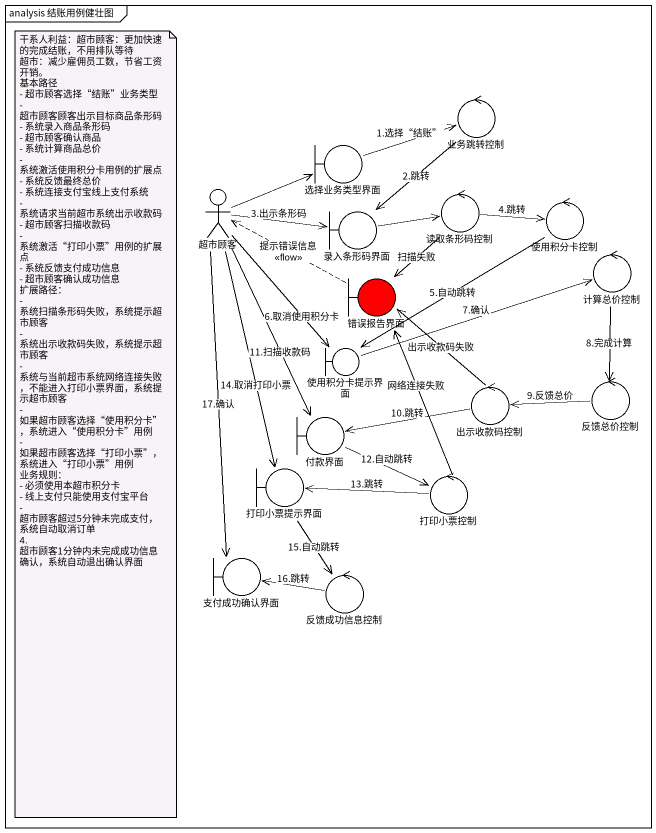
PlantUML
@startuml
mainframe analysis 结账用例健壮图
control 业务跳转控制
boundary 选择业务类型界面
actor 超市顾客
control 读取条形码控制
boundary 录入条形码界面
control 使用积分卡控制
control 计算总价控制
boundary 错误报告界面 #FF0000
boundary 使用积分卡提示界面
control 出示收款码控制
control 反馈总价控制
boundary 付款界面
boundary 打印小票提示界面
control 打印小票控制
boundary 支付成功确认界面
control 反馈成功信息控制
业务跳转控制 --> 录入条形码界面 : 2.跳转
选择业务类型界面 -right-> 业务跳转控制 : 1.选择“结账”
超市顾客 -right-> 选择业务类型界面
超市顾客 -right-> 录入条形码界面 : 3.出示条形码
超市顾客 --> 使用积分卡提示界面 : 6.取消使用积分卡
超市顾客 --> 付款界面 : 11.扫描收款码
超市顾客 --> 打印小票提示界面 : 14.取消打印小票
超市顾客 --> 支付成功确认界面 : 17.确认
读取条形码控制 -right-> 使用积分卡控制 : 4.跳转
读取条形码控制 --> 错误报告界面 : 扫描失败
录入条形码界面 -right-> 读取条形码控制
使用积分卡控制 --> 使用积分卡提示界面 : 5.自动跳转
计算总价控制 --> 反馈总价控制 : 8.完成计算
错误报告界面 .left.> 超市顾客 : 提示错误信息\n<<flow>>
使用积分卡提示界面 -right-> 计算总价控制 : 7.确认
出示收款码控制 -up-> 错误报告界面 : 出示收款码失败
出示收款码控制 -left-> 付款界面 : 10.跳转
反馈总价控制 -left-> 出示收款码控制 : 9.反馈总价
付款界面 -right-> 打印小票控制 : 12.自动跳转
打印小票提示界面 --> 反馈成功信息控制 : 15.自动跳转
打印小票控制 -up-> 错误报告界面 : 网络连接失败
打印小票控制 -left-> 打印小票提示界面 : 13.跳转
反馈成功信息控制 -left-> 支付成功确认界面 : 16.跳转
note as N1
  干系人利益：超市顾客：更加快速的完成结账，不用排队等待
  超市：减少雇佣员工数，节省工资开销。
  基本路径
  - 超市顾客选择“结账”业务类型
  - 超市顾客顾客出示目标商品条形码
  - 系统录入商品条形码
  - 超市顾客确认商品
  - 系统计算商品总价
  - 系统激活使用积分卡用例的扩展点
  - 系统反馈最终总价
  - 系统连接支付宝线上支付系统
  - 系统请求当前超市系统出示收款码
  - 超市顾客扫描收款码
  - 系统激活“打印小票”用例的扩展点
  - 系统反馈支付成功信息
  - 超市顾客确认成功信息
  扩展路径：
  - 系统扫描条形码失败，系统提示超市顾客
  - 系统出示收款码失败，系统提示超市顾客
  - 系统与当前超市系统网络连接失败，不能进入打印小票界面，系统提示超市顾客
  - 如果超市顾客选择“使用积分卡”，系统进入“使用积分卡”用例
  - 如果超市顾客选择“打印小票”，系统进入“打印小票”用例
  业务规则：
  - 必须使用本超市积分卡
  - 线上支付只能使用支付宝平台
  - 超市顾客超过5分钟未完成支付，系统自动取消订单
  4. 超市顾客1分钟内未完成成功信息确认，系统自动退出确认界面
end note
@enduml
